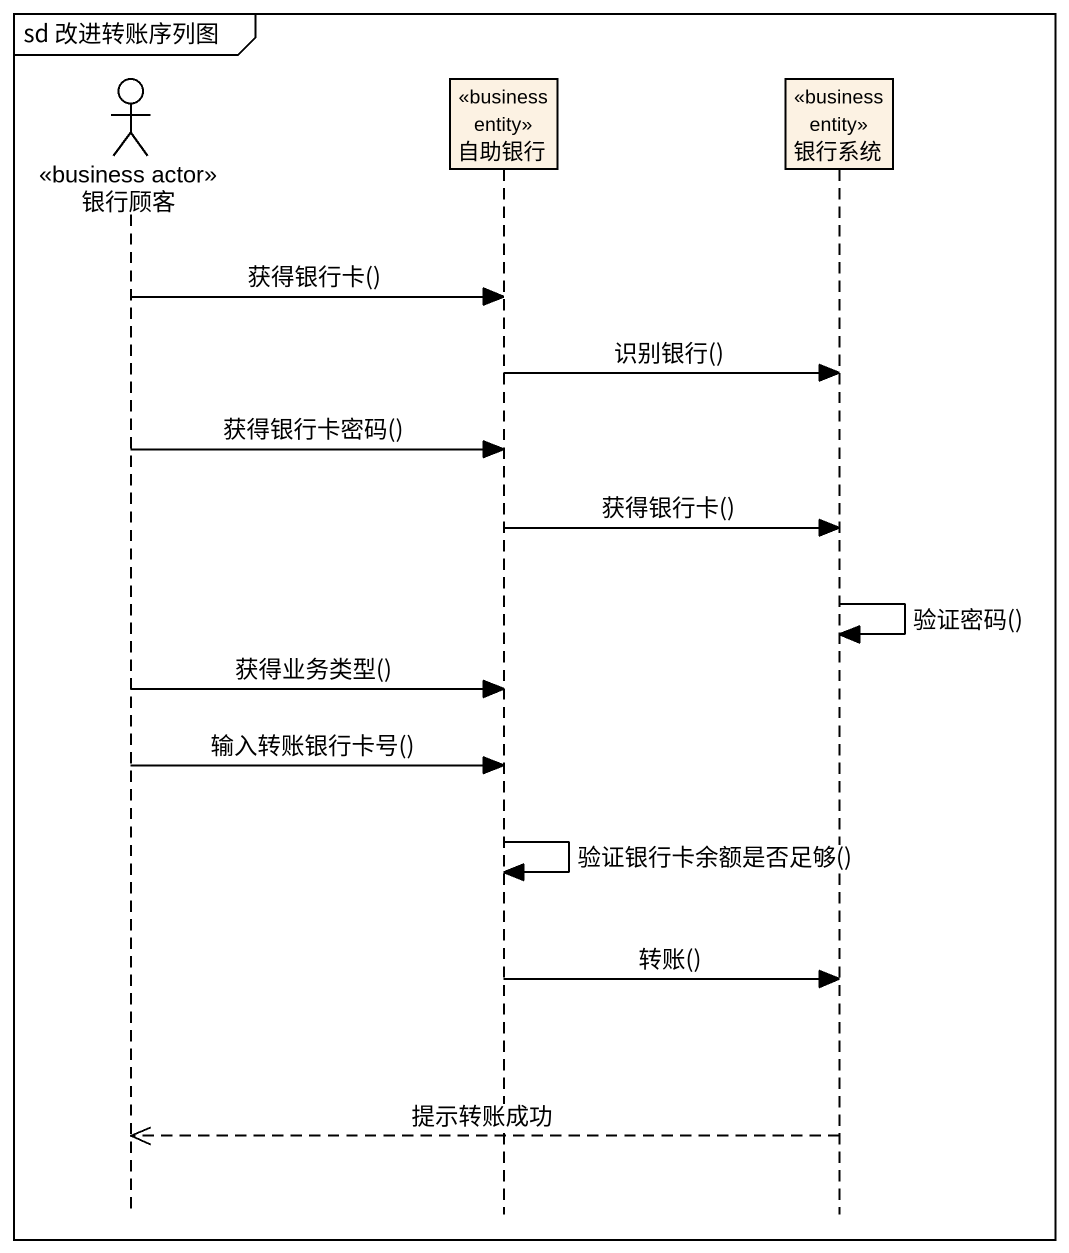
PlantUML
@startuml
mainframe sd 改进转账序列图
hide footbox
actor 银行顾客 <<business actor>>
participant 自助银行 <<business entity>>
participant 银行系统 <<business entity>>

银行顾客 -> 自助银行 : 获得银行卡()
自助银行 -> 银行系统 : 识别银行()
银行顾客 -> 自助银行 : 获得银行卡密码()
自助银行 -> 银行系统 : 获得银行卡()
银行系统 -> 银行系统 : 验证密码()
银行顾客 -> 自助银行 : 获得业务类型()
银行顾客 -> 自助银行 : 输入转账银行卡号()
自助银行 -> 自助银行 : 验证银行卡余额是否足够()
自助银行 -> 银行系统 : 转账()
银行系统 -->> 银行顾客 : 提示转账成功
@enduml
